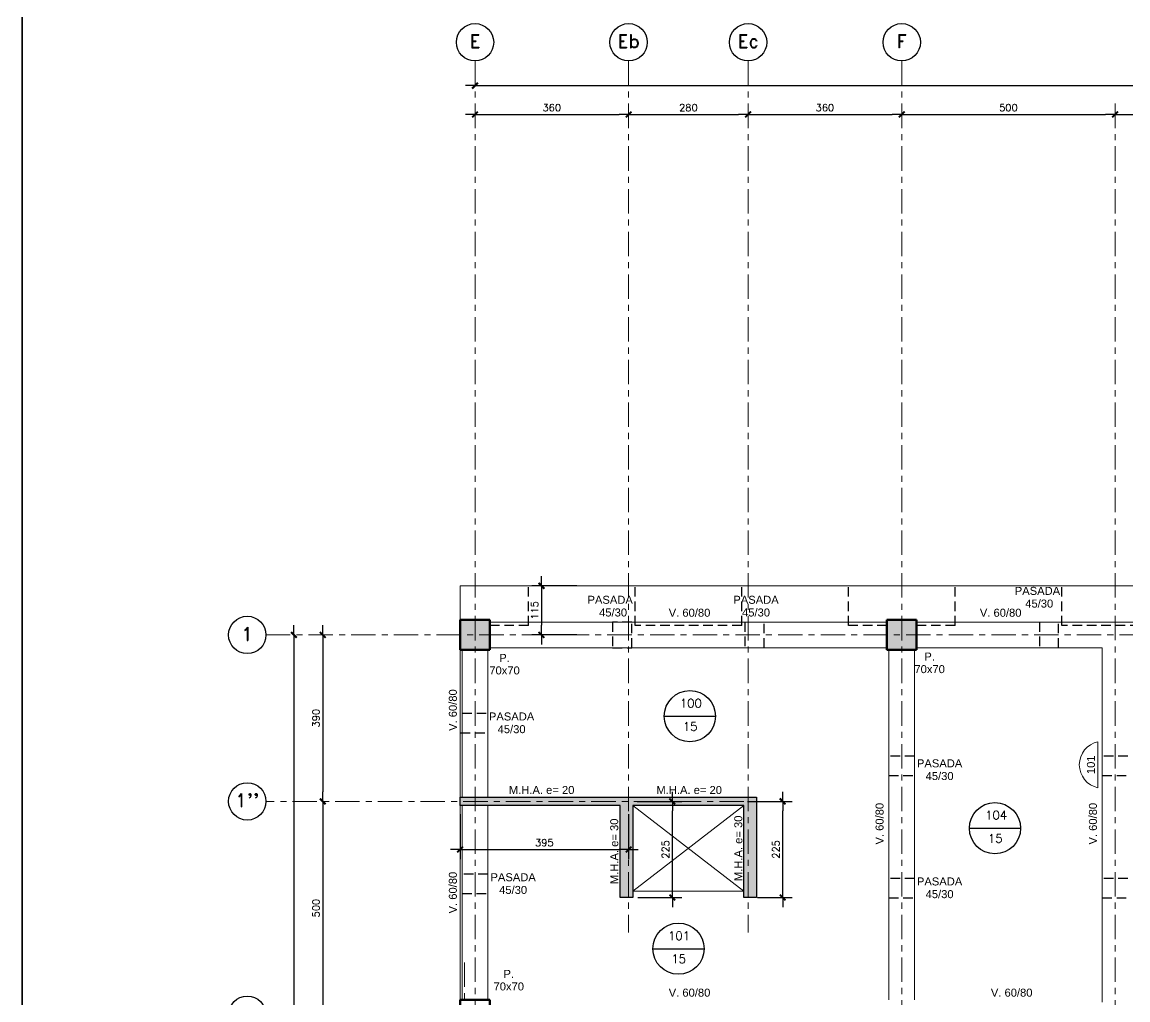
# Model space of a CAD drawing. Extents: x -4 to 6083, y -4 to 8618.
# Drawn here: x 0 to 2591, y 2703 to 4994 of the extents above; entities that cross this region are included whole.
import ezdxf
from ezdxf.enums import TextEntityAlignment as Align

# ---------------------------------------------------------------- set-up
doc = ezdxf.new("R2010")
doc.units = 0
doc.header["$LTSCALE"] = 45
doc.header["$MEASUREMENT"] = 0
doc.linetypes.add('DASHED', pattern=[0.75, 0.5, -0.25])
doc.linetypes.add('Grid Line', pattern=[2.2225, 1.27, -0.3175, 0.3175, -0.3175])
doc.layers.get('0').update_dxf_attribs({"linetype": 'CONTINUOUS'})
for name, color, linetype in [('RLA-COTAS', 2, 'CONTINUOUS'), ('RLA-COTAS1', 2, 'CONTINUOUS'), ('RLA-FORMATO', 7, 'CONTINUOUS'), ('RLA-LOSAS', 3, 'CONTINUOUS'), ('RLA-SEGMENTOS1', 2, 'DASHED')]:
    doc.layers.add(name, color=color, linetype=linetype)
for name, color, linetype, lineweight in [('RLE-EJE', 3, 'CONTINUOUS', 25), ('RLE-EJES', 1, 'Grid Line', 9), ('RLE-LOSA', 3, 'CONTINUOUS', 15), ('RLE-MURO', 5, 'CONTINUOUS', 25), ('RLE-PILAR', 5, 'CONTINUOUS', 50), ('RLE-SOLID', 252, 'CONTINUOUS', 15), ('RLE-TEXTO-1', 9, 'CONTINUOUS', 9), ('RLE-VANOS', 1, 'CONTINUOUS', 15), ('RLE-VIGA', 3, 'CONTINUOUS', 15)]:
    doc.layers.add(name, color=color, linetype=linetype, lineweight=lineweight)
doc.styles.add('Arial_1', font='arial.ttf', dxfattribs={"height": 18.75})
doc.styles.add('Arial_2', font='arial.ttf', dxfattribs={"height": 18.75})
doc.styles.add('ROMAND', font='romand', dxfattribs={"height": 31.5})
doc.styles.add('ROMANS', font='ROMANS.shx', dxfattribs={"height": 16.875})
doc.dimstyles.new('ING-75', dxfattribs={"dimscale": 75, "dimtxt": 0.27, "dimasz": 0.3, "dimexe": 0, "dimexo": 0, "dimgap": 0.1, "dimtad": 1, "dimdec": 1, "dimzin": 12, "dimdsep": 46, "dimtxsty": 'ROMANS', "dimblk": 'TICK1', "dimblk1": 'TICK1', "dimblk2": 'TICK1', "dimcen": 0.09, "dimclrd": 2, "dimclre": 1, "dimclrt": 3, "dimadec": 0, "dimazin": 0, "dimtfac": 1, "dimtdec": 0, "dimtix": 1, "dimtmove": 2, "dimatfit": 3, "dimldrblk": 'TICK1', "dimfxl": 0, "dimfxlon": 1, "dimtolj": 1, "dimtzin": 0, "dimarcsym": 0})

# ---------------------------------------------------------------- blocks, each defined once
blk = doc.blocks.new('TICK1')
at = {"color": 2}
for points in [[(0, 0), (-1, 0)], [(0, 0), (1, 0)]]:
    blk.add_lwpolyline(points, dxfattribs=at)
at = {"color": 2, "const_width": 0.2}
blk.add_lwpolyline([(-0.3, -0.3), (0.3, 0.3)], dxfattribs=at)
blk = doc.blocks.new('*D53')
at = {"layer": 'RLA-COTAS', "color": 2, "lineweight": -2, "transparency": 16777216}
blk.add_line((1083.8, 4844.7), (5538.8, 4844.7), dxfattribs=at)
at = {"layer": 'RLA-COTAS', "color": 2, "lineweight": -2, "transparency": 16777216, "xscale": 22.5, "yscale": 22.5, "zscale": 22.5, "rotation": 180}
blk.add_blockref('TICK1', (1061.3, 4844.7), dxfattribs=at)
at = {"layer": 'RLA-COTAS', "color": 2, "lineweight": -2, "transparency": 16777216, "xscale": 22.5, "yscale": 22.5, "zscale": 22.5}
blk.add_blockref('TICK1', (5561.3, 4844.7), dxfattribs=at)
at = {"layer": 'RLA-COTAS', "color": 3, "transparency": 16777216, "insert": (3311.3, 4860.7), "char_height": 16.88, "attachment_point": 5, "style": 'ROMANS'}
blk.add_mtext('\\A1;4500', dxfattribs=at)
blk = doc.blocks.new('*D54')
at = {"layer": 'RLA-COTAS', "color": 2, "lineweight": -2, "transparency": 16777216}
blk.add_line((1083.8, 4777.2), (1398.8, 4777.2), dxfattribs=at)
at = {"layer": 'RLA-COTAS', "color": 2, "lineweight": -2, "transparency": 16777216, "xscale": 22.5, "yscale": 22.5, "zscale": 22.5, "rotation": 180}
blk.add_blockref('TICK1', (1061.3, 4777.2), dxfattribs=at)
at = {"layer": 'RLA-COTAS', "color": 2, "lineweight": -2, "transparency": 16777216, "xscale": 22.5, "yscale": 22.5, "zscale": 22.5}
blk.add_blockref('TICK1', (1421.3, 4777.2), dxfattribs=at)
at = {"layer": 'RLA-COTAS', "color": 3, "transparency": 16777216, "insert": (1241.3, 4793.2), "char_height": 16.88, "attachment_point": 5, "style": 'ROMANS'}
blk.add_mtext('\\A1;360', dxfattribs=at)
blk = doc.blocks.new('*D55')
at = {"layer": 'RLA-COTAS', "color": 2, "lineweight": -2, "transparency": 16777216}
blk.add_line((1443.8, 4777.2), (1678.8, 4777.2), dxfattribs=at)
at = {"layer": 'RLA-COTAS', "color": 2, "lineweight": -2, "transparency": 16777216, "xscale": 22.5, "yscale": 22.5, "zscale": 22.5, "rotation": 180}
blk.add_blockref('TICK1', (1421.3, 4777.2), dxfattribs=at)
at = {"layer": 'RLA-COTAS', "color": 2, "lineweight": -2, "transparency": 16777216, "xscale": 22.5, "yscale": 22.5, "zscale": 22.5}
blk.add_blockref('TICK1', (1701.3, 4777.2), dxfattribs=at)
at = {"layer": 'RLA-COTAS', "color": 3, "transparency": 16777216, "insert": (1561.3, 4793.2), "char_height": 16.88, "attachment_point": 5, "style": 'ROMANS'}
blk.add_mtext('\\A1;280', dxfattribs=at)
blk = doc.blocks.new('*D56')
at = {"layer": 'RLA-COTAS', "color": 2, "lineweight": -2, "transparency": 16777216}
blk.add_line((1723.8, 4777.2), (2038.8, 4777.2), dxfattribs=at)
at = {"layer": 'RLA-COTAS', "color": 2, "lineweight": -2, "transparency": 16777216, "xscale": 22.5, "yscale": 22.5, "zscale": 22.5, "rotation": 180}
blk.add_blockref('TICK1', (1701.3, 4777.2), dxfattribs=at)
at = {"layer": 'RLA-COTAS', "color": 2, "lineweight": -2, "transparency": 16777216, "xscale": 22.5, "yscale": 22.5, "zscale": 22.5}
blk.add_blockref('TICK1', (2061.3, 4777.2), dxfattribs=at)
at = {"layer": 'RLA-COTAS', "color": 3, "transparency": 16777216, "insert": (1881.3, 4793.2), "char_height": 16.88, "attachment_point": 5, "style": 'ROMANS'}
blk.add_mtext('\\A1;360', dxfattribs=at)
blk = doc.blocks.new('*D57')
at = {"layer": 'RLA-COTAS', "color": 2, "lineweight": -2, "transparency": 16777216}
blk.add_line((2083.8, 4777.2), (2538.8, 4777.2), dxfattribs=at)
at = {"layer": 'RLA-COTAS', "color": 2, "lineweight": -2, "transparency": 16777216, "xscale": 22.5, "yscale": 22.5, "zscale": 22.5, "rotation": 180}
blk.add_blockref('TICK1', (2061.3, 4777.2), dxfattribs=at)
at = {"layer": 'RLA-COTAS', "color": 2, "lineweight": -2, "transparency": 16777216, "xscale": 22.5, "yscale": 22.5, "zscale": 22.5}
blk.add_blockref('TICK1', (2561.3, 4777.2), dxfattribs=at)
at = {"layer": 'RLA-COTAS', "color": 3, "transparency": 16777216, "insert": (2311.3, 4793.2), "char_height": 16.88, "attachment_point": 5, "style": 'ROMANS'}
blk.add_mtext('\\A1;500', dxfattribs=at)
blk = doc.blocks.new('*D58')
at = {"layer": 'RLA-COTAS', "color": 2, "lineweight": -2, "transparency": 16777216}
blk.add_line((2583.8, 4777.2), (3038.8, 4777.2), dxfattribs=at)
at = {"layer": 'RLA-COTAS', "color": 2, "lineweight": -2, "transparency": 16777216, "xscale": 22.5, "yscale": 22.5, "zscale": 22.5, "rotation": 180}
blk.add_blockref('TICK1', (2561.3, 4777.2), dxfattribs=at)
at = {"layer": 'RLA-COTAS', "color": 2, "lineweight": -2, "transparency": 16777216, "xscale": 22.5, "yscale": 22.5, "zscale": 22.5}
blk.add_blockref('TICK1', (3061.3, 4777.2), dxfattribs=at)
at = {"layer": 'RLA-COTAS', "color": 3, "transparency": 16777216, "insert": (2811.3, 4793.2), "char_height": 16.88, "attachment_point": 5, "style": 'ROMANS'}
blk.add_mtext('\\A1;500', dxfattribs=at)
blk = doc.blocks.new('*D63')
at = {"layer": 'RLA-COTAS', "color": 2, "lineweight": -2, "transparency": 16777216}
blk.add_line((637, 3535.5), (637, 1553.5), dxfattribs=at)
at = {"layer": 'RLA-COTAS', "color": 2, "lineweight": -2, "transparency": 16777216, "xscale": 22.5, "yscale": 22.5, "zscale": 22.5}
for p, rotation in [((637, 3558), 90), ((637, 1531), 270)]:
    blk.add_blockref('TICK1', p, dxfattribs=dict(at, rotation=rotation))
at = {"layer": 'RLA-COTAS', "color": 3, "transparency": 16777216, "insert": (621.1, 2544.5), "char_height": 16.88, "attachment_point": 5, "rotation": 90, "style": 'ROMANS'}
blk.add_mtext('\\A1;2027', dxfattribs=at)
blk = doc.blocks.new('*D64')
at = {"layer": 'RLA-COTAS', "color": 2, "lineweight": -2, "transparency": 16777216}
blk.add_line((704.5, 3535.5), (704.5, 3190.5), dxfattribs=at)
at = {"layer": 'RLA-COTAS', "color": 2, "lineweight": -2, "transparency": 16777216, "xscale": 22.5, "yscale": 22.5, "zscale": 22.5}
for p, rotation in [((704.5, 3558), 90), ((704.5, 3168), 270)]:
    blk.add_blockref('TICK1', p, dxfattribs=dict(at, rotation=rotation))
at = {"layer": 'RLA-COTAS', "color": 3, "transparency": 16777216, "insert": (688.6, 3363), "char_height": 16.88, "attachment_point": 5, "rotation": 90, "style": 'ROMANS'}
blk.add_mtext('\\A1;390', dxfattribs=at)
blk = doc.blocks.new('*D65')
at = {"layer": 'RLA-COTAS', "color": 2, "lineweight": -2, "transparency": 16777216}
blk.add_line((704.5, 3145.5), (704.5, 2690.5), dxfattribs=at)
at = {"layer": 'RLA-COTAS', "color": 2, "lineweight": -2, "transparency": 16777216, "xscale": 22.5, "yscale": 22.5, "zscale": 22.5}
for p, rotation in [((704.5, 3168), 90), ((704.5, 2668), 270)]:
    blk.add_blockref('TICK1', p, dxfattribs=dict(at, rotation=rotation))
at = {"layer": 'RLA-COTAS', "color": 3, "transparency": 16777216, "insert": (688.6, 2918), "char_height": 16.88, "attachment_point": 5, "rotation": 90, "style": 'ROMANS'}
blk.add_mtext('\\A1;500', dxfattribs=at)
blk = doc.blocks.new('*D92')
at = {"layer": 'RLA-COTAS1', "color": 1, "lineweight": -2, "transparency": 16777216}
for p, q in [((1026.3, 3137.9), (1026.3, 3032.9)), ((1421.3, 3137.9), (1421.3, 3032.9))]:
    blk.add_line(p, q, dxfattribs=at)
at = {"layer": 'RLA-COTAS1', "color": 2, "lineweight": -2, "transparency": 16777216}
blk.add_line((1048.8, 3055.4), (1398.8, 3055.4), dxfattribs=at)
at = {"layer": 'RLA-COTAS1', "color": 2, "lineweight": -2, "transparency": 16777216, "xscale": 22.5, "yscale": 22.5, "zscale": 22.5, "rotation": 180}
blk.add_blockref('TICK1', (1026.3, 3055.4), dxfattribs=at)
at = {"layer": 'RLA-COTAS1', "color": 2, "lineweight": -2, "transparency": 16777216, "xscale": 22.5, "yscale": 22.5, "zscale": 22.5}
blk.add_blockref('TICK1', (1421.3, 3055.4), dxfattribs=at)
at = {"layer": 'RLA-COTAS1', "color": 3, "transparency": 16777216, "insert": (1223.8, 3071.4), "char_height": 16.88, "attachment_point": 5, "style": 'ROMANS'}
blk.add_mtext('\\A1;395', dxfattribs=at)
blk = doc.blocks.new('*D93')
at = {"layer": 'RLA-COTAS1', "color": 1, "lineweight": -2, "transparency": 16777216}
for p, q in [((1441.3, 3168), (1546.3, 3168)), ((1442.9, 2943), (1546.3, 2943))]:
    blk.add_line(p, q, dxfattribs=at)
at = {"layer": 'RLA-COTAS1', "color": 2, "lineweight": -2, "transparency": 16777216}
blk.add_line((1523.8, 2965.5), (1523.8, 3145.5), dxfattribs=at)
at = {"layer": 'RLA-COTAS1', "color": 2, "lineweight": -2, "transparency": 16777216, "xscale": 22.5, "yscale": 22.5, "zscale": 22.5}
for p, rotation in [((1523.8, 3168), 90), ((1523.8, 2943), 270)]:
    blk.add_blockref('TICK1', p, dxfattribs=dict(at, rotation=rotation))
at = {"layer": 'RLA-COTAS1', "color": 3, "transparency": 16777216, "insert": (1507.8, 3055.5), "char_height": 16.88, "attachment_point": 5, "rotation": 90, "style": 'ROMANS'}
blk.add_mtext('\\A1;225', dxfattribs=at)
blk = doc.blocks.new('*D94')
at = {"layer": 'RLA-COTAS1', "color": 1, "lineweight": -2, "transparency": 16777216}
for p, q in [((1699.9, 3168), (1804.9, 3168)), ((1723.4, 2943), (1804.9, 2943))]:
    blk.add_line(p, q, dxfattribs=at)
at = {"layer": 'RLA-COTAS1', "color": 2, "lineweight": -2, "transparency": 16777216}
blk.add_line((1782.4, 2965.5), (1782.4, 3145.5), dxfattribs=at)
at = {"layer": 'RLA-COTAS1', "color": 2, "lineweight": -2, "transparency": 16777216, "xscale": 22.5, "yscale": 22.5, "zscale": 22.5}
for p, rotation in [((1782.4, 3168), 90), ((1782.4, 2943), 270)]:
    blk.add_blockref('TICK1', p, dxfattribs=dict(at, rotation=rotation))
at = {"layer": 'RLA-COTAS1', "color": 3, "transparency": 16777216, "insert": (1766.5, 3055.5), "char_height": 16.88, "attachment_point": 5, "rotation": 90, "style": 'ROMANS'}
blk.add_mtext('\\A1;225', dxfattribs=at)
blk = doc.blocks.new('*D97')
at = {"layer": 'RLA-COTAS1', "color": 1, "lineweight": -2, "transparency": 16777216}
for p, q in [((1299.6, 3673), (1194.6, 3673)), ((1299.6, 3558), (1194.6, 3558))]:
    blk.add_line(p, q, dxfattribs=at)
at = {"layer": 'RLA-COTAS1', "color": 2, "lineweight": -2, "transparency": 16777216}
blk.add_line((1217.1, 3650.5), (1217.1, 3580.5), dxfattribs=at)
at = {"layer": 'RLA-COTAS1', "color": 2, "lineweight": -2, "transparency": 16777216, "xscale": 22.5, "yscale": 22.5, "zscale": 22.5}
for p, rotation in [((1217.1, 3673), 90), ((1217.1, 3558), 270)]:
    blk.add_blockref('TICK1', p, dxfattribs=dict(at, rotation=rotation))
at = {"layer": 'RLA-COTAS1', "color": 3, "transparency": 16777216, "insert": (1201.2, 3615.5), "char_height": 16.88, "attachment_point": 5, "rotation": 90, "style": 'ROMANS'}
blk.add_mtext('\\A1;115', dxfattribs=at)

msp = doc.modelspace()

# ---------------------------------------------------------------- hatches: boundary and pattern name
at = {"layer": 'RLE-SOLID'}
for points in [[(1096.323, 3523.023), (1096.323, 3593.023), (1026.323, 3593.023), (1026.323, 3523.023)], [(2096.323, 3523.023), (2096.323, 3593.023), (2026.323, 3593.023), (2026.323, 3523.023)], [(1691.323, 3158.006), (1691.323, 3178.006), (1026.322, 3178.006), (1026.322, 3158.006), (1431.323, 3158.006)], [(1691.323, 2943.006), (1721.323, 2943.006), (1721.323, 3178.006), (1691.323, 3178.006), (1691.323, 3158.006)], [(1431.323, 2943.006), (1431.323, 3158.006), (1401.323, 3158.006), (1401.323, 2943.006)]]:
    msp.add_hatch(color=256, dxfattribs=at).paths.add_polyline_path(points, flags=0)

# ---------------------------------------------------------------- linework, layer by layer
at = {"layer": 'RLA-FORMATO', "color": 6, "linetype": 'Continuous'}
for p, q in [((0, 8617.5), (0, 0)), ((0, 0), (0, 7890))]:
    msp.add_line(p, q, dxfattribs=at)
at = {"layer": 'RLA-LOSAS'}
for p, q in [((1504.951, 3367.557), (1624.951, 3367.557)), ((2219.811, 3105.106), (2339.811, 3105.106)), ((1478.122, 2822.941), (1598.122, 2822.941))]:
    msp.add_line(p, q, dxfattribs=at)
for centre in [(1564.951, 3367.557), (2279.811, 3105.106), (1538.122, 2822.941)]:
    msp.add_circle(centre, 60, dxfattribs=at)
at = {"layer": 'RLA-SEGMENTOS1'}
for p, q in [((1186.321, 3580.211), (1186.321, 3673.006)), ((1436.321, 3580.211), (1436.321, 3673.006)), ((1686.321, 3580.211), (1686.321, 3673.006)), ((1936.321, 3580.211), (1936.321, 3673.006)), ((2186.321, 3580.211), (2186.321, 3673.006)), ((2436.321, 3580.211), (2436.321, 3673.006)), ((1186.321, 3580.211), (1096.323, 3580.211)), ((1383.823, 3588.023), (1383.823, 3528.023)), ((1428.823, 3588.023), (1383.823, 3588.023)), ((1428.823, 3528.023), (1428.823, 3588.023)), ((1686.321, 3580.211), (1436.321, 3580.211)), ((1693.823, 3588.023), (1693.823, 3528.023)), ((1738.823, 3528.023), (1738.823, 3588.023)), ((2026.323, 3580.211), (1936.321, 3580.211)), ((2186.321, 3580.211), (2096.323, 3580.211)), ((2383.823, 3588.023), (2383.823, 3528.023)), ((2428.823, 3528.023), (2428.823, 3588.023)), ((2686.323, 3580.211), (2436.321, 3580.211)), ((1383.823, 3528.023), (1428.823, 3528.023)), ((1087.751, 3373.793), (1027.751, 3373.793)), ((1027.751, 3328.793), (1087.751, 3328.793)), ((2091.323, 3273.856), (2031.323, 3273.856)), ((2591.323, 3273.856), (2531.323, 3273.856)), ((2031.323, 3228.856), (2091.323, 3228.856)), ((2531.323, 3228.856), (2591.323, 3228.856)), ((1091.323, 2997.19), (1031.323, 2997.19)), ((2091.323, 2987.19), (2031.323, 2987.19)), ((2591.323, 2987.19), (2531.323, 2987.19)), ((1031.323, 2952.19), (1091.323, 2952.19)), ((2031.323, 2942.19), (2091.323, 2942.19)), ((2531.323, 2942.19), (2591.323, 2942.19))]:
    msp.add_line(p, q, dxfattribs=at)
at = {"layer": 'RLE-EJE'}
for centre in [(1061.323, 4946.351), (1421.323, 4946.351), (1701.323, 4946.351), (2061.323, 4946.351), (527.572, 3558.023), (527.572, 3168.006), (527.572, 2668.023)]:
    msp.add_circle(centre, 43.75, dxfattribs=at)
at = {"layer": 'RLE-EJES'}
for p, q in [((1061.323, 4902.601), (1061.323, 487.442)), ((1421.323, 4902.601), (1421.323, 2861.163)), ((1701.323, 4902.601), (1701.323, 2861.163)), ((2061.323, 4902.601), (2061.323, 487.442)), ((2561.323, 4802.618), (2561.323, 583.7)), ((571.322, 3558.023), (5971.339, 3558.023)), ((1791.107, 3168.006), (571.322, 3168.006)), ((1036.322, 2790.506), (1036.322, 513.951))]:
    msp.add_line(p, q, dxfattribs=at)
at = {"layer": 'RLE-LOSA'}
for p, q in [((1026.322, 3673.006), (4436.323, 3673.006)), ((1026.322, 3593.023), (1026.322, 3673.006)), ((1026.322, 3178.006), (1026.322, 3523.023)), ((1026.322, 2703.023), (1026.322, 3158.006)), ((1431.323, 2957.98), (1691.323, 2957.98))]:
    msp.add_line(p, q, dxfattribs=at)
at = {"layer": 'RLE-MURO'}
for p, q in [((1026.322, 3178.006), (1721.323, 3178.006)), ((1026.322, 3158.006), (1026.322, 3178.006)), ((1721.323, 3178.006), (1721.323, 2943.006)), ((1401.323, 3158.006), (1026.322, 3158.006)), ((1401.323, 2943.006), (1401.323, 3158.006)), ((1431.323, 3158.006), (1431.323, 2943.006)), ((1691.323, 3158.006), (1431.323, 3158.006)), ((1691.323, 2943.006), (1691.323, 3158.006)), ((1431.323, 2943.006), (1401.323, 2943.006)), ((1721.323, 2943.006), (1691.323, 2943.006))]:
    msp.add_line(p, q, dxfattribs=at)
at = {"layer": 'RLE-PILAR'}
for p, q in [((1026.323, 3593.023), (1096.323, 3593.023)), ((1026.323, 3523.023), (1026.323, 3593.023)), ((1096.323, 3593.023), (1096.323, 3523.023)), ((2026.323, 3593.023), (2096.323, 3593.023)), ((2026.323, 3523.023), (2026.323, 3593.023)), ((2096.323, 3593.023), (2096.323, 3523.023)), ((1096.323, 3523.023), (1026.323, 3523.023)), ((2096.323, 3523.023), (2026.323, 3523.023)), ((1026.323, 2703.023), (1096.323, 2703.023)), ((1026.323, 2633.023), (1026.323, 2703.023)), ((1096.323, 2703.023), (1096.323, 2633.023))]:
    msp.add_line(p, q, dxfattribs=at)
at = {"layer": 'RLE-TEXTO-1'}
msp.add_line((2521.227, 3199.833), (2521.227, 3307.833), dxfattribs=at)
msp.add_arc((2532.715, 3253.833), 55.208, 102.010217, 257.989783, dxfattribs=at)
at = {"layer": 'RLE-VANOS'}
for p, q in [((1431.323, 2957.98), (1691.323, 3158.006)), ((1431.323, 3158.006), (1691.323, 2957.98))]:
    msp.add_line(p, q, dxfattribs=at)
at = {"layer": 'RLE-VIGA'}
for p, q in [((1096.323, 3588.023), (2026.323, 3588.023)), ((2096.323, 3588.023), (3026.323, 3588.023)), ((1096.323, 3528.023), (2026.323, 3528.023)), ((2096.323, 3528.023), (2531.323, 3528.023)), ((2531.323, 3528.023), (2531.323, 2698.023)), ((1031.323, 3523.023), (1031.323, 3178.006)), ((1091.323, 3523.023), (1091.323, 3178.006)), ((2031.323, 3523.023), (2031.323, 2703.023)), ((2091.323, 3523.023), (2091.323, 2703.023)), ((1031.323, 3158.006), (1031.323, 2703.023)), ((1091.323, 3158.006), (1091.323, 2703.023))]:
    msp.add_line(p, q, dxfattribs=at)

# ---------------------------------------------------------------- texts
at = {"layer": 'RLA-LOSAS', "char_height": 20, "width": 1, "attachment_point": 2, "line_spacing_factor": 0.941778, "style": 'ROMAND'}
for s, insert in [('100', (1567.15, 3407.909)), ('15', (1565.532, 3353.608)), ('104', (2282.69, 3145.895)), ('15', (2280.392, 3091.157)), ('101', (1539.411, 2863.178)), ('15', (1538.703, 2808.992))]:
    msp.add_mtext(s, dxfattribs=dict(at, insert=insert))
at = {"layer": 'RLE-EJE', "color": 5, "char_height": 31.25, "width": 1, "attachment_point": 2, "line_spacing_factor": 0.941778, "style": 'ROMAND'}
for s, insert in [('E', (1061.332, 4964.667)), ('Eb', (1421.332, 4964.667)), ('Ec', (1701.332, 4964.667)), ('F', (2061.332, 4964.667)), ('1', (527.379, 3576.155)), ("1''", (527.766, 3186.119))]:
    msp.add_mtext(s, dxfattribs=dict(at, insert=insert))
at = {"layer": 'RLE-TEXTO-1', "style": 'Arial_1'}
msp.add_text('101', height=18.75, rotation=90, dxfattribs=at).set_placement((2514.033, 3253.793), align=Align.CENTER)
at = {"layer": 'RLE-TEXTO-1', "char_height": 18.75, "attachment_point": 2, "line_spacing_factor": 0.941778, "style": 'Arial_2'}
for s, insert, width in [('PASADA ', (2379.398, 3670.549), 116.84425), ('PASADA ', (1378.073, 3649.683), 116.84425), ('PASADA ', (1719.856, 3649.683), 116.84425), ('45/30', (2383.604, 3640.783), 116.84425), ('45/30', (1384.882, 3619.917), 116.84425), ('V. 60/80', (1564.053, 3619.334), 116.84425), ('45/30', (1719.856, 3619.917), 116.84425), ('V. 60/80', (2293.17, 3619.334), 116.84425), ('PASADA ', (1147.085, 3376.303), 116.84425), ('45/30', (1147.085, 3346.538), 116.84425), ('PASADA ', (2150.084, 3266.533), 116.84425), ('45/30', (2150.084, 3236.768), 116.84425), ('M.H.A. e= 20', (1217.494, 3204.064), 183.41563), ('M.H.A. e= 20', (1563.249, 3204.064), 183.41563), ('PASADA ', (1150.656, 2999.701), 116.84425), ('PASADA ', (2150.084, 2989.867), 116.84425), ('45/30', (1150.656, 2969.935), 116.84425), ('45/30', (2150.084, 2960.101), 116.84425), ('V. 60/80', (1564.053, 2729.334), 116.84425), ('V. 60/80', (2318.968, 2729.334), 116.84425)]:
    msp.add_mtext(s, dxfattribs=dict(at, insert=insert, width=width))
for s, insert, width, rotation in [('P.\\P70x70', (1130.552, 3513.618), 116.84425, 0.000082), ('P.\\P70x70', (2126.767, 3516.63), 116.84425, 0.000082), ('V. 60/80', (1000.012, 3381.891), 116.84425, 90), ('V. 60/80', (2000.012, 3115.754), 116.84425, 90), ('V. 60/80', (2500.012, 3115.754), 116.84425, 90), ('M.H.A. e= 30', (1378.228, 3051.002), 183.41563, 90), ('M.H.A. e= 30', (1668.931, 3058.03), 183.41563, 90), ('V. 60/80', (1000.012, 2954.355), 116.84425, 90), ('P.\\P70x70', (1140.444, 2773.366), 116.84425, 0.000082)]:
    msp.add_mtext(s, dxfattribs=dict(at, insert=insert, width=width, rotation=rotation))

# ---------------------------------------------------------------- dimensions: what is measured, and where the dimension line sits
at = {"layer": 'RLA-COTAS'}
for base, p1, p2, picture, middle in [((5561.323, 4844.741), (1061.323, 4852.241), (5561.323, 4852.241), '*D53', (3311.323, 4860.678)), ((1421.323, 4777.241), (1061.323, 4784.741), (1421.323, 4784.741), '*D54', (1241.323, 4793.178)), ((1701.323, 4777.241), (1421.323, 4784.741), (1701.323, 4784.741), '*D55', (1561.323, 4793.178)), ((2061.323, 4777.241), (1701.323, 4784.741), (2061.323, 4784.741), '*D56', (1881.323, 4793.178)), ((2561.323, 4777.241), (2061.323, 4784.741), (2561.323, 4784.741), '*D57', (2311.323, 4793.178)), ((3061.323, 4777.241), (2561.323, 4784.741), (3061.323, 4784.741), '*D58', (2811.323, 4793.178))]:
    dim = msp.add_linear_dim(base=base, p1=p1, p2=p2, dimstyle='ING-75', override={"dimexe": 0, "dimexo": 0, "dimdec": 1, "dimfxl": 0, "dimfxlon": 1}, dxfattribs=at)
    dim.commit()
    dim.dimension.update_dxf_attribs({"geometry": picture, "text_midpoint": middle})
for base, p1, p2, picture, middle in [((637.049, 1531.006), (644.549, 3558.023), (644.549, 1531.006), '*D63', (621.111, 2544.515)), ((704.549, 3168.006), (712.049, 3558.023), (712.049, 3168.006), '*D64', (688.611, 3363.014)), ((704.549, 2668.023), (712.049, 3168.006), (712.049, 2668.023), '*D65', (688.611, 2918.014))]:
    dim = msp.add_linear_dim(base=base, p1=p1, p2=p2, angle=90, dimstyle='ING-75', override={"dimexe": 0, "dimexo": 0, "dimdec": 1, "dimfxl": 0, "dimfxlon": 1}, dxfattribs=at)
    dim.commit()
    dim.dimension.update_dxf_attribs({"geometry": picture, "text_midpoint": middle})
at = {"layer": 'RLA-COTAS1'}
for base, p1, p2, picture, middle in [((1217.104, 3558.023), (1322.104, 3673.006), (1322.104, 3558.023), '*D97', (1201.166, 3615.515)), ((1523.771, 3168.006), (1442.949, 2943.006), (1418.771, 3168.006), '*D93', (1507.833, 3055.506)), ((1782.4, 3168.006), (1723.4, 2943.006), (1677.4, 3168.006), '*D94', (1766.462, 3055.506))]:
    dim = msp.add_linear_dim(base=base, p1=p1, p2=p2, angle=90, dimstyle='ING-75', override={"dimexe": 0.3, "dimexo": 0, "dimdec": 0, "dimfxl": 1.1, "dimfxlon": 1}, dxfattribs=at)
    dim.commit()
    dim.dimension.update_dxf_attribs({"geometry": picture, "text_midpoint": middle})
dim = msp.add_linear_dim(base=(1421.323, 3055.427), p1=(1026.322, 3145.768), p2=(1421.323, 3160.427), dimstyle='ING-75', override={"dimexe": 0.3, "dimexo": 0, "dimdec": 0, "dimfxl": 1.1, "dimfxlon": 1}, dxfattribs=at)
dim.commit()
dim.dimension.update_dxf_attribs({"geometry": '*D92', "text_midpoint": (1223.823, 3071.365)})

doc.saveas('drawing.dxf')
